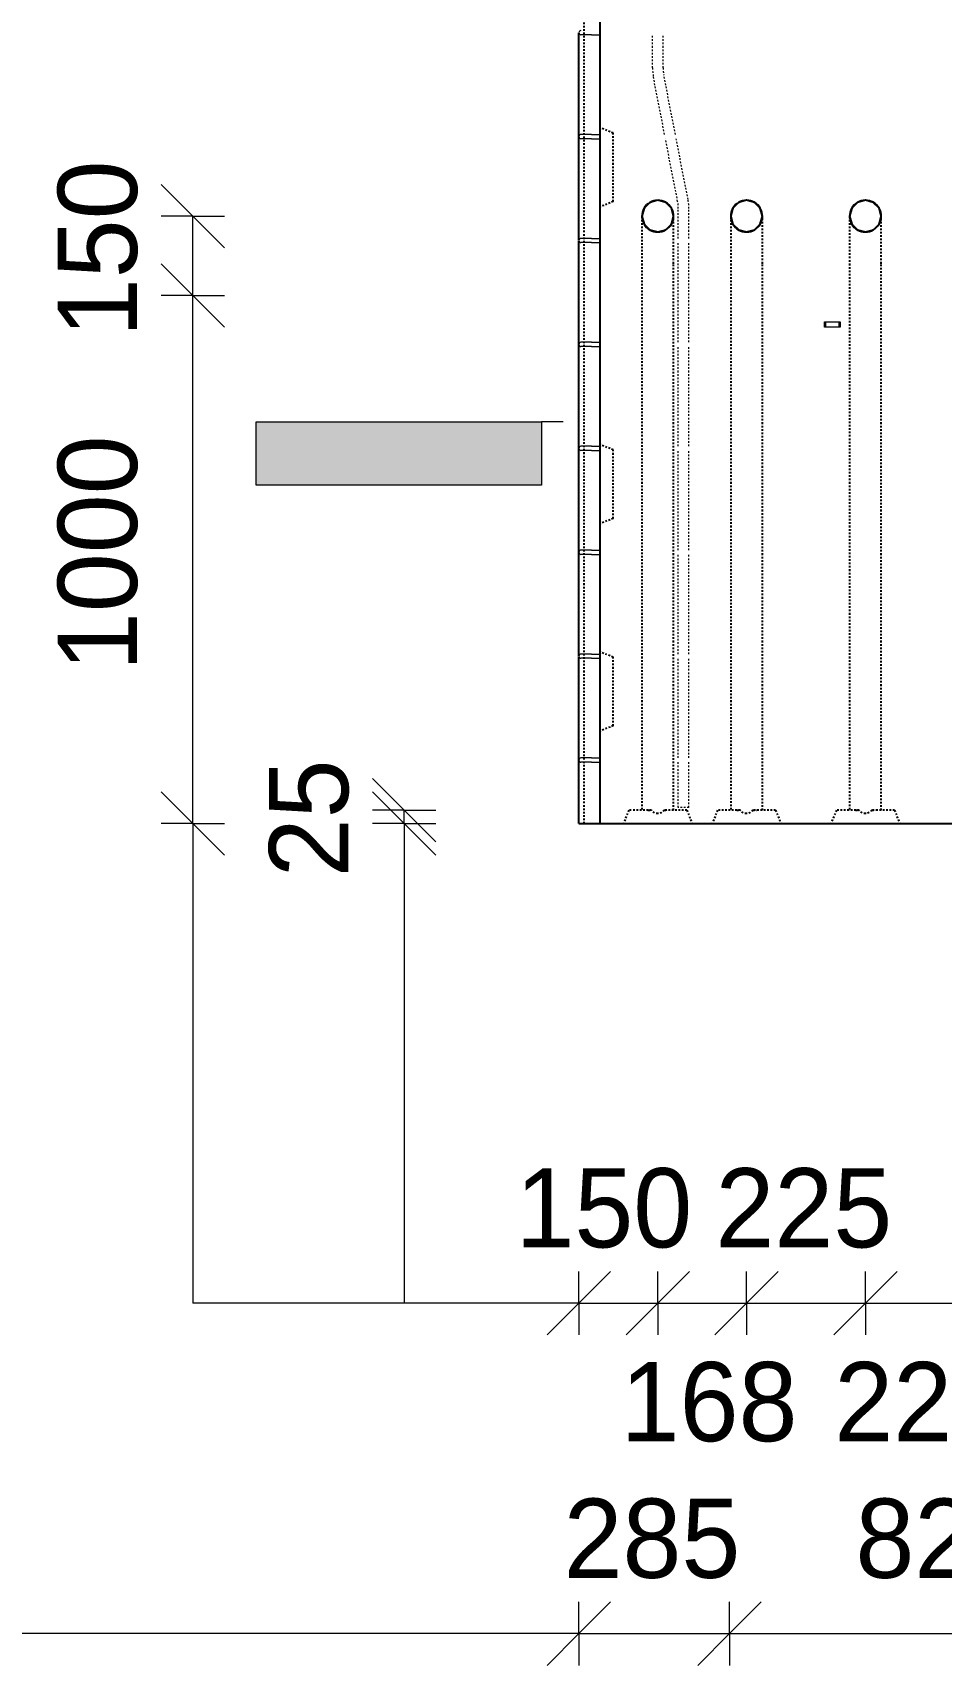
# Model space of a CAD drawing. Header units: millimetres. Extents: x -12535 to 7900, y -3006 to 13189.
# Drawn here: x -6003 to -4283, y -2989 to 102 of the extents above; entities that cross this region are included whole.
import ezdxf

# ---------------------------------------------------------------- set-up
doc = ezdxf.new("R2010")
doc.units = ezdxf.units.MM
doc.linetypes.add('Dash', pattern=[6.36, 3.18, -3.18])
for name, color, linetype, lineweight in [('A-ANNO-DIMS', 211, 'Continuous', 9), ('A-ANNO-DIMS-60', 211, 'Continuous', 9), ('A-DETL-MBND', 5, 'Continuous', 18), ('A-DETL-THIN', 151, 'Continuous', 18), ('A-GENM', 13, 'Continuous', 18), ('A-WALL', 113, 'Continuous', 25), ('A-WALL-HDLN', 110, 'Dash', 25), ('G-ANNO-SYMB', 111, 'Continuous', 9), ('S-RBAR', 171, 'Continuous', 18)]:
    doc.layers.add(name, color=color, linetype=linetype, lineweight=lineweight)
doc.styles.add('Nirmala UI Semilight', font='NirmalaS.ttf', dxfattribs={"height": 150})
doc.dimstyles.new('Arrow_Filled_-_2_5_NI_UI', dxfattribs={"dimscale": 304.8, "dimtxt": 157.104592, "dimasz": 0.393701, "dimexe": 0.19685, "dimexo": 0.0625, "dimgap": 0.19685, "dimtad": 1, "dimdec": 4, "dimzin": 0, "dimdsep": 46, "dimtxsty": 'Nirmala UI Semilight', "dimblk1": 'OBLIQUE', "dimblk2": 'OBLIQUE', "dimsah": 1, "dimcen": 0.09, "dimazin": 0, "dimtfac": 1, "dimtdec": 4, "dimtix": 1, "dimtmove": 0, "dimatfit": 3, "dimfxl": 0.19685, "dimfxlon": 1, "dimtvp": 1, "dimtolj": 1, "dimtzin": 0, "dimarcsym": 2})
doc.dimstyles.new('Arrow_Filled_-_2_5_NI_UI_1', dxfattribs={"dimscale": 304.8, "dimtxt": 157.104592, "dimasz": 0.393701, "dimexe": 0.19685, "dimexo": 0.0625, "dimgap": 0.19685, "dimtad": 1, "dimdec": 4, "dimzin": 0, "dimdsep": 46, "dimtxsty": 'Nirmala UI Semilight', "dimblk1": 'OBLIQUE', "dimblk2": 'OBLIQUE', "dimsah": 1, "dimcen": 0.09, "dimazin": 0, "dimtfac": 1, "dimtdec": 4, "dimtix": 1, "dimtmove": 2, "dimatfit": 3, "dimfxl": 0.19685, "dimfxlon": 1, "dimtvp": 1, "dimtolj": 1, "dimtzin": 0, "dimarcsym": 2})

# ---------------------------------------------------------------- blocks, each defined once
blk = doc.blocks.new('RR spread anchor face based - RR-SA-2_5-150-1876458-Elevation Front')
at = {"layer": 'A-GENM'}
for p, q in [((-3233.8, 6759.9), (-3231.3, 6759.9)), ((-3233.8, 6749.9), (-3233.8, 6759.9)), ((-3231.3, 6749.9), (-3233.8, 6749.9)), ((-3231.3, 6759.9), (-3206.3, 6759.9)), ((-3231.3, 6749.9), (-3231.3, 6759.9)), ((-3206.3, 6749.9), (-3231.3, 6749.9)), ((-3206.3, 6759.9), (-3203.8, 6759.9)), ((-3206.3, 6749.9), (-3206.3, 6759.9)), ((-3203.8, 6749.9), (-3206.3, 6749.9)), ((-3203.8, 6759.9), (-3203.8, 6749.9))]:
    blk.add_line(p, q, dxfattribs=at)
blk = doc.blocks.new('Detail View - M_Section Tail - Filled Horizontal-14034-Elevation Front')
at = {"layer": 'G-ANNO-SYMB'}
blk.add_hatch(color=256, dxfattribs=at).paths.add_polyline_path([(-5039.6, -754.4), (-5039.6, -634.4), (-5579.6, -634.4), (-5579.6, -754.4)])
for p, q in [((-5579.6, -754.4), (-5579.6, -634.4)), ((-5579.6, -634.4), (-5039.6, -634.4)), ((-5039.6, -634.4), (-5039.6, -754.4)), ((-5039.6, -754.4), (-5579.6, -754.4))]:
    blk.add_line(p, q, dxfattribs=at)
blk = doc.blocks.new('DIMBLOCK53-Elevation Front')
at = {"layer": 'A-ANNO-DIMS-60'}
for p, q in [((-4968.8, -2303.4), (-4908.8, -2243.4)), ((-4968.8, -2303.4), (-4968.8, -2243.4)), ((-4819.3, -2303.4), (-4759.3, -2243.4)), ((-4819.3, -2303.4), (-4819.3, -2243.4)), ((-4968.8, -2303.4), (-5028.8, -2363.4)), ((-4968.8, -2303.4), (-4819.3, -2303.4)), ((-4968.8, -2303.4), (-4968.8, -2363.4)), ((-4819.3, -2303.4), (-4879.3, -2363.4)), ((-4819.3, -2303.4), (-4819.3, -2363.4))]:
    blk.add_line(p, q, dxfattribs=at)
at = {"layer": 'A-ANNO-DIMS-60', "color": 0, "insert": (-5088.8, -2047.7), "char_height": 150, "width": 370.196, "attachment_point": 1, "line_spacing_factor": 1.142579, "style": 'Nirmala UI Semilight'}
blk.add_mtext('150', dxfattribs=at)
blk = doc.blocks.new('_Oblique')
at = {"color": 0, "linetype": 'ByBlock', "lineweight": -2}
blk.add_line((-0.5, -0.5), (0.5, 0.5), dxfattribs=at)
blk = doc.blocks.new('DIMBLOCK54-Elevation Front')
at = {"layer": 'A-ANNO-DIMS-60'}
for p, q in [((-4819.3, -2303.4), (-4759.3, -2243.4)), ((-4819.3, -2303.4), (-4819.3, -2243.4)), ((-4651.3, -2303.4), (-4591.3, -2243.4)), ((-4651.3, -2303.4), (-4651.3, -2243.4)), ((-4819.3, -2303.4), (-4879.3, -2363.4)), ((-4819.3, -2303.4), (-4651.3, -2303.4)), ((-4819.3, -2303.4), (-4819.3, -2363.4)), ((-4651.3, -2303.4), (-4711.3, -2363.4)), ((-4651.3, -2303.4), (-4651.3, -2363.4))]:
    blk.add_line(p, q, dxfattribs=at)
at = {"layer": 'A-ANNO-DIMS-60', "color": 0, "insert": (-4889.6, -2414.7), "char_height": 150, "width": 370.196, "attachment_point": 1, "line_spacing_factor": 1.142579, "style": 'Nirmala UI Semilight'}
blk.add_mtext('168', dxfattribs=at)
blk = doc.blocks.new('DIMBLOCK55-Elevation Front')
at = {"layer": 'A-ANNO-DIMS-60'}
for p, q in [((-4651.3, -2303.4), (-4591.3, -2243.4)), ((-4651.3, -2303.4), (-4651.3, -2243.4)), ((-4426.3, -2303.4), (-4366.3, -2243.4)), ((-4426.3, -2303.4), (-4426.3, -2243.4)), ((-4651.3, -2303.4), (-4711.3, -2363.4)), ((-4651.3, -2303.4), (-4426.3, -2303.4)), ((-4651.3, -2303.4), (-4651.3, -2363.4)), ((-4426.3, -2303.4), (-4486.3, -2363.4)), ((-4426.3, -2303.4), (-4426.3, -2363.4))]:
    blk.add_line(p, q, dxfattribs=at)
at = {"layer": 'A-ANNO-DIMS-60', "color": 0, "insert": (-4710.2, -2047.7), "char_height": 150, "width": 411.328, "attachment_point": 1, "line_spacing_factor": 1.142579, "style": 'Nirmala UI Semilight'}
blk.add_mtext('225', dxfattribs=at)
blk = doc.blocks.new('DIMBLOCK56-Elevation Front')
at = {"layer": 'A-ANNO-DIMS-60'}
for p, q in [((-4426.3, -2303.4), (-4366.3, -2243.4)), ((-4426.3, -2303.4), (-4426.3, -2243.4)), ((-4201.3, -2303.4), (-4141.3, -2243.4)), ((-4201.3, -2303.4), (-4201.3, -2243.4)), ((-4426.3, -2303.4), (-4486.3, -2363.4)), ((-4426.3, -2303.4), (-4201.3, -2303.4)), ((-4426.3, -2303.4), (-4426.3, -2363.4)), ((-4201.3, -2303.4), (-4261.3, -2363.4)), ((-4201.3, -2303.4), (-4201.3, -2363.4))]:
    blk.add_line(p, q, dxfattribs=at)
at = {"layer": 'A-ANNO-DIMS-60', "color": 0, "insert": (-4485.2, -2414.7), "char_height": 150, "width": 411.328, "attachment_point": 1, "line_spacing_factor": 1.142579, "style": 'Nirmala UI Semilight'}
blk.add_mtext('225', dxfattribs=at)
blk = doc.blocks.new('DIMBLOCK64-Elevation Front')
at = {"layer": 'A-ANNO-DIMS-60'}
for p, q in [((-5699.6, -395), (-5759.6, -335)), ((-5699.6, -395), (-5759.6, -395)), ((-5699.6, -1395), (-5699.6, -395)), ((-5699.6, -395), (-5639.6, -455)), ((-5699.6, -395), (-5639.6, -395)), ((-5699.6, -1395), (-5759.6, -1335)), ((-5699.6, -1395), (-5759.6, -1395)), ((-5699.6, -1395), (-5639.6, -1455)), ((-5699.6, -1395), (-5639.6, -1395))]:
    blk.add_line(p, q, dxfattribs=at)
at = {"layer": 'A-ANNO-DIMS-60', "color": 0, "insert": (-5955.3, -1106.4), "char_height": 150, "width": 507.305, "attachment_point": 1, "rotation": 90, "line_spacing_factor": 1.142579, "style": 'Nirmala UI Semilight'}
blk.add_mtext('1000', dxfattribs=at)
blk = doc.blocks.new('DIMBLOCK65-Elevation Front')
at = {"layer": 'A-ANNO-DIMS-60'}
for p, q in [((-5699.6, -245), (-5759.6, -185)), ((-5699.6, -245), (-5759.6, -245)), ((-5699.6, -395), (-5699.6, -245)), ((-5699.6, -245), (-5639.6, -305)), ((-5699.6, -245), (-5639.6, -245)), ((-5699.6, -395), (-5759.6, -335)), ((-5699.6, -395), (-5759.6, -395)), ((-5699.6, -395), (-5639.6, -455)), ((-5699.6, -395), (-5639.6, -395))]:
    blk.add_line(p, q, dxfattribs=at)
at = {"layer": 'A-ANNO-DIMS-60', "color": 0, "insert": (-5955.3, -474.2), "char_height": 150, "width": 370.196, "attachment_point": 1, "rotation": 90, "line_spacing_factor": 1.142579, "style": 'Nirmala UI Semilight'}
blk.add_mtext('150', dxfattribs=at)
blk = doc.blocks.new('DIMBLOCK66-Elevation Front')
at = {"layer": 'A-ANNO-DIMS-60'}
for p, q in [((-5299.6, -1370), (-5359.6, -1310)), ((-5299.6, -1395), (-5359.6, -1335)), ((-5299.6, -1370), (-5359.6, -1370)), ((-5299.6, -1395), (-5299.6, -1370)), ((-5299.6, -1370), (-5239.6, -1430)), ((-5299.6, -1370), (-5239.6, -1370)), ((-5299.6, -1395), (-5359.6, -1395)), ((-5299.6, -1395), (-5239.6, -1455)), ((-5299.6, -1395), (-5239.6, -1395))]:
    blk.add_line(p, q, dxfattribs=at)
at = {"layer": 'A-ANNO-DIMS-60', "color": 0, "insert": (-5555.3, -1496.8), "char_height": 150, "width": 274.219, "attachment_point": 1, "rotation": 90, "line_spacing_factor": 1.142579, "style": 'Nirmala UI Semilight'}
blk.add_mtext('25', dxfattribs=at)
blk = doc.blocks.new('DIMBLOCK110-Elevation Front')
at = {"layer": 'A-ANNO-DIMS-60'}
for p, q in [((-4968.8, -2929.1), (-4908.8, -2869.1)), ((-4968.8, -2929.1), (-4968.8, -2869.1)), ((-4683.8, -2929.1), (-4623.8, -2869.1)), ((-4683.8, -2929.1), (-4683.8, -2869.1)), ((-4968.8, -2929.1), (-5028.8, -2989.1)), ((-4968.8, -2929.1), (-4683.8, -2929.1)), ((-4968.8, -2929.1), (-4968.8, -2989.1)), ((-4683.8, -2929.1), (-4743.8, -2989.1)), ((-4683.8, -2929.1), (-4683.8, -2989.1))]:
    blk.add_line(p, q, dxfattribs=at)
at = {"layer": 'A-ANNO-DIMS-60', "color": 0, "insert": (-4997.7, -2673.4), "char_height": 150, "width": 411.328, "attachment_point": 1, "line_spacing_factor": 1.142579, "style": 'Nirmala UI Semilight'}
blk.add_mtext('285', dxfattribs=at)
blk = doc.blocks.new('DIMBLOCK111-Elevation Front')
at = {"layer": 'A-ANNO-DIMS-60'}
for p, q in [((-4683.8, -2929.1), (-4623.8, -2869.1)), ((-4683.8, -2929.1), (-4683.8, -2869.1)), ((-3863.8, -2929.1), (-3803.8, -2869.1)), ((-3863.8, -2929.1), (-3863.8, -2869.1)), ((-4683.8, -2929.1), (-4743.8, -2989.1)), ((-4683.8, -2929.1), (-3863.8, -2929.1)), ((-4683.8, -2929.1), (-4683.8, -2989.1)), ((-3863.8, -2929.1), (-3923.8, -2989.1)), ((-3863.8, -2929.1), (-3863.8, -2989.1))]:
    blk.add_line(p, q, dxfattribs=at)
at = {"layer": 'A-ANNO-DIMS-60', "color": 0, "insert": (-4445.2, -2673.4), "char_height": 150, "width": 411.328, "attachment_point": 1, "line_spacing_factor": 1.142579, "style": 'Nirmala UI Semilight'}
blk.add_mtext('820', dxfattribs=at)

msp = doc.modelspace()

# ---------------------------------------------------------------- linework, layer by layer
at = {"layer": 'A-DETL-MBND'}
msp.add_line((-4968.80383, -2929.08601), (-9296.77252, -2929.08601), dxfattribs=at)
at = {"layer": 'A-DETL-THIN'}
for p, q in [((-5699.57807, -1395), (-5699.57807, -2303.37461)), ((-5299.57807, -1395), (-5299.57807, -2303.37461)), ((-4968.80383, -2303.37461), (-5699.57807, -2303.37461))]:
    msp.add_line(p, q, dxfattribs=at)
at = {"layer": 'A-WALL'}
for p, q in [((-4928.80383, 7040.00977), (-4928.80383, -1395)), ((-4968.80383, -93.95326), (-4968.80383, 102.06437)), ((-4968.80383, -290.73104), (-4968.80383, -94.71341)), ((-4968.80383, -487.50882), (-4968.80383, -291.49118)), ((-4968.80383, -684.28659), (-4968.80383, -488.26896)), ((-4968.80383, -881.06437), (-4968.80383, -685.04674)), ((-4968.80383, -1077.84215), (-4968.80383, -881.82452)), ((-4968.80383, -1274.61993), (-4968.80383, -1078.60229)), ((-4968.80383, -1395), (-4968.80383, -1275.38007)), ((-4968.80383, -1395), (-2758.80383, -1395))]:
    msp.add_line(p, q, dxfattribs=at)
at = {"layer": 'A-WALL', "flags": 128}
for points in [[(-4819.30383, -215), (-4834.33834, -219.03919), (-4845.32436, -230.06909), (-4849.30383, -245)], [(-4789.30383, -245), (-4793.34302, -229.96549), (-4804.37292, -218.97947), (-4819.30383, -215)], [(-4651.30383, -215), (-4666.33834, -219.03919), (-4677.32436, -230.06909), (-4681.30383, -245)], [(-4621.30383, -245), (-4625.34302, -229.96549), (-4636.37292, -218.97947), (-4651.30383, -215)], [(-4426.30383, -215), (-4441.33834, -219.03919), (-4452.32436, -230.06909), (-4456.30383, -245)], [(-4396.30383, -245), (-4400.34302, -229.96549), (-4411.37292, -218.97947), (-4426.30383, -215)], [(-4849.30383, -245), (-4845.26464, -260.03451), (-4834.23474, -271.02053), (-4819.30383, -275)], [(-4819.30383, -275), (-4804.26932, -270.96081), (-4793.2833, -259.93091), (-4789.30383, -245)], [(-4789.30383, -250.72272), (-4789.30383, -245.13838), (-4789.30383, -245)], [(-4681.30383, -245), (-4677.26464, -260.03451), (-4666.23474, -271.02053), (-4651.30383, -275)], [(-4651.30383, -275), (-4636.26932, -270.96081), (-4625.2833, -259.93091), (-4621.30383, -245)], [(-4621.30383, -250.72272), (-4621.30383, -245.13838), (-4621.30383, -245)], [(-4456.30383, -245), (-4452.26464, -260.03451), (-4441.23474, -271.02053), (-4426.30383, -275)], [(-4426.30383, -275), (-4411.26932, -270.96081), (-4400.2833, -259.93091), (-4396.30383, -245)], [(-4396.30383, -250.72272), (-4396.30383, -245.13838), (-4396.30383, -245)]]:
    msp.add_lwpolyline(points, dxfattribs=at)
at = {"layer": 'A-WALL'}
for centre, start, end in [((-4819.30383, -245), 90.72252687, 119.42229601), ((-4819.30383, -245), 61.01869337, 89.26639009), ((-4651.30383, -245), 90.72252687, 119.42229601), ((-4651.30383, -245), 61.01869337, 89.26639009), ((-4426.30383, -245), 90.72252687, 119.42229601), ((-4426.30383, -245), 61.01869337, 89.26639009), ((-4819.30383, -245), 150.6727618, 179.61937532), ((-4819.30383, -245), 180.42457698, 209.72326815), ((-4819.30383, -245), 120.83030229, 149.6053058), ((-4819.30383, -245), 30.83105155, 59.6045335), ((-4819.30383, -245), 0.3777518, 29.77056829), ((-4819.30383, -245), 330.71898335, 359.57221129), ((-4651.30383, -245), 150.6727618, 179.61937532), ((-4651.30383, -245), 180.42457698, 209.72326815), ((-4651.30383, -245), 120.83030229, 149.6053058), ((-4651.30383, -245), 30.83105155, 59.6045335), ((-4651.30383, -245), 0.3777518, 29.77056829), ((-4651.30383, -245), 330.71898335, 359.57221129), ((-4426.30383, -245), 150.6727618, 179.61937532), ((-4426.30383, -245), 180.42457698, 209.72326815), ((-4426.30383, -245), 120.83030229, 149.6053058), ((-4426.30383, -245), 30.83105155, 59.6045335), ((-4426.30383, -245), 0.3777518, 29.77056829), ((-4426.30383, -245), 330.71898335, 359.57221129), ((-4819.30383, -245), 210.81300667, 239.62313313), ((-4819.30383, -245), 241.01713814, 269.26797703), ((-4819.30383, -245), 270.72093746, 299.42390155), ((-4819.30383, -245), 300.81202935, 329.6241405), ((-4651.30383, -245), 210.81300667, 239.62313313), ((-4651.30383, -245), 241.01713814, 269.26797703), ((-4651.30383, -245), 270.72093746, 299.42390155), ((-4651.30383, -245), 300.81202935, 329.6241405), ((-4426.30383, -245), 210.81300667, 239.62313313), ((-4426.30383, -245), 241.01713814, 269.26797703), ((-4426.30383, -245), 270.72093746, 299.42390155), ((-4426.30383, -245), 300.81202935, 329.6241405)]:
    msp.add_arc(centre, 30, start, end, dxfattribs=at)
at = {"layer": 'A-WALL-HDLN'}
for p, q in [((-4958.80125, -1395), (-4958.80125, 3400)), ((-4903.80383, -87.5), (-4928.80383, -77.5)), ((-4903.80383, -217.5), (-4903.80383, -87.5)), ((-4903.80383, -217.5), (-4928.80383, -227.5)), ((-4849.30383, -335), (-4849.30383, -1370)), ((-4789.30383, -1370), (-4789.30383, -335)), ((-4681.30383, -335), (-4681.30383, -1370)), ((-4621.30383, -1370), (-4621.30383, -335)), ((-4456.30383, -335), (-4456.30383, -1370)), ((-4396.30383, -1370), (-4396.30383, -335)), ((-4903.80383, -687.5), (-4928.80383, -677.5)), ((-4903.80383, -817.5), (-4903.80383, -687.5)), ((-4903.80383, -817.5), (-4928.80383, -827.5)), ((-4903.80383, -1080), (-4928.80383, -1070)), ((-4903.80383, -1210), (-4903.80383, -1080)), ((-4903.80383, -1210), (-4928.80383, -1220)), ((-4874.30383, -1370), (-4884.30383, -1395)), ((-4831.29341, -1370), (-4874.30383, -1370)), ((-4837.90611, -1370), (-4831.29341, -1370)), ((-4807.31425, -1370), (-4800.70155, -1370)), ((-4764.30383, -1370), (-4807.31425, -1370)), ((-4764.30383, -1370), (-4754.30383, -1395)), ((-4706.30383, -1370), (-4716.30383, -1395)), ((-4663.29341, -1370), (-4706.30383, -1370)), ((-4669.90611, -1370), (-4663.29341, -1370)), ((-4639.31425, -1370), (-4632.70155, -1370)), ((-4596.30383, -1370), (-4639.31425, -1370)), ((-4596.30383, -1370), (-4586.30383, -1395)), ((-4481.30383, -1370), (-4491.30383, -1395)), ((-4438.29341, -1370), (-4481.30383, -1370)), ((-4444.90611, -1370), (-4438.29341, -1370)), ((-4414.31425, -1370), (-4407.70155, -1370)), ((-4371.30383, -1370), (-4414.31425, -1370)), ((-4371.30383, -1370), (-4361.30383, -1395))]:
    msp.add_line(p, q, dxfattribs=at)
at = {"layer": 'A-WALL-HDLN', "flags": 128}
for points in [[(-4849.30383, -245.38007), (-4849.30383, -249.10169), (-4849.30383, -261.03291), (-4849.30383, -279.70613), (-4849.30383, -303.41931), (-4849.30383, -330.01104), (-4849.30383, -335)], [(-4681.30383, -245.38007), (-4681.30383, -249.10169), (-4681.30383, -261.03291), (-4681.30383, -279.70613), (-4681.30383, -303.41931), (-4681.30383, -330.01104), (-4681.30383, -335)], [(-4456.30383, -245.38007), (-4456.30383, -249.10169), (-4456.30383, -261.03291), (-4456.30383, -279.70613), (-4456.30383, -303.41931), (-4456.30383, -330.01104), (-4456.30383, -335)], [(-4789.30383, -335), (-4789.30383, -308.13961), (-4789.30383, -283.7275), (-4789.30383, -263.98882), (-4789.30383, -250.72272)], [(-4621.30383, -335), (-4621.30383, -308.13961), (-4621.30383, -283.7275), (-4621.30383, -263.98882), (-4621.30383, -250.72272)], [(-4396.30383, -335), (-4396.30383, -308.13961), (-4396.30383, -283.7275), (-4396.30383, -263.98882), (-4396.30383, -250.72272)], [(-4819.30383, -1376.25), (-4822.38194, -1375.85417), (-4825.42755, -1374.67088), (-4828.40853, -1372.71259), (-4831.29341, -1370)], [(-4807.31425, -1370), (-4810.19913, -1372.71259), (-4813.18011, -1374.67088), (-4816.22572, -1375.85417), (-4819.30383, -1376.25)], [(-4651.30383, -1376.25), (-4654.38194, -1375.85417), (-4657.42755, -1374.67088), (-4660.40853, -1372.71259), (-4663.29341, -1370)], [(-4639.31425, -1370), (-4642.19913, -1372.71259), (-4645.18011, -1374.67088), (-4648.22572, -1375.85417), (-4651.30383, -1376.25)], [(-4426.30383, -1376.25), (-4429.38194, -1375.85417), (-4432.42755, -1374.67088), (-4435.40853, -1372.71259), (-4438.29341, -1370)], [(-4414.31425, -1370), (-4417.19913, -1372.71259), (-4420.18011, -1374.67088), (-4423.22572, -1375.85417), (-4426.30383, -1376.25)]]:
    msp.add_lwpolyline(points, dxfattribs=at)
at = {"layer": 'G-ANNO-SYMB'}
msp.add_line((-4998.46287, -634.404), (-5039.55402, -634.404), dxfattribs=at)
at = {"layer": 'S-RBAR'}
for p, q in [((-4944.80383, 98.44444), (-4964.80383, 98.44444)), ((-4944.80383, 98.44444), (-4928.80383, 98.44444)), ((-4944.80383, -90.33333), (-4964.80383, -90.33333)), ((-4944.80383, -90.33333), (-4928.80383, -90.33333)), ((-4944.80383, -98.33333), (-4964.80383, -98.33333)), ((-4944.80383, -98.33333), (-4928.80383, -98.33333)), ((-4944.80383, -287.11111), (-4964.80383, -287.11111)), ((-4944.80383, -295.11111), (-4964.80383, -295.11111)), ((-4944.80383, -287.11111), (-4928.80383, -287.11111)), ((-4944.80383, -295.11111), (-4928.80383, -295.11111)), ((-4944.80383, -483.88889), (-4964.80383, -483.88889)), ((-4944.80383, -491.88889), (-4964.80383, -491.88889)), ((-4944.80383, -483.88889), (-4928.80383, -483.88889)), ((-4944.80383, -491.88889), (-4928.80383, -491.88889)), ((-4944.80383, -680.66667), (-4964.80383, -680.66667)), ((-4944.80383, -688.66667), (-4964.80383, -688.66667)), ((-4944.80383, -680.66667), (-4928.80383, -680.66667)), ((-4944.80383, -688.66667), (-4928.80383, -688.66667)), ((-4944.80383, -877.44444), (-4964.80383, -877.44444)), ((-4944.80383, -885.44444), (-4964.80383, -885.44444)), ((-4944.80383, -877.44444), (-4928.80383, -877.44444)), ((-4944.80383, -885.44444), (-4928.80383, -885.44444)), ((-4944.80383, -1074.22222), (-4964.80383, -1074.22222)), ((-4944.80383, -1074.22222), (-4928.80383, -1074.22222)), ((-4944.80383, -1082.22222), (-4964.80383, -1082.22222)), ((-4944.80383, -1082.22222), (-4928.80383, -1082.22222)), ((-4944.80383, -1271), (-4964.80383, -1271)), ((-4944.80383, -1279), (-4964.80383, -1279)), ((-4944.80383, -1271), (-4928.80383, -1271)), ((-4944.80383, -1279), (-4928.80383, -1279))]:
    msp.add_line(p, q, dxfattribs=at)
at = {"layer": 'S-RBAR', "linetype": 'Dash'}
for p, q in [((-4829.30383, 35.85395), (-4829.30383, 98.44444)), ((-4809.30383, 35.85395), (-4809.30383, 98.44444)), ((-4806.46001, -90.33333), (-4827.65028, 18.68114)), ((-4786.08568, -90.33333), (-4808.01773, 22.49732)), ((-4781.76931, -217.35595), (-4804.90497, -98.33333)), ((-4762.13677, -213.53977), (-4784.53063, -98.33333)), ((-4780.48322, -287.11111), (-4780.48322, -230.71258)), ((-4760.48322, -287.11111), (-4760.48322, -230.71258)), ((-4780.48322, -483.88889), (-4780.48322, -295.11111)), ((-4760.48322, -483.88889), (-4760.48322, -295.11111)), ((-4780.48322, -680.66667), (-4780.48322, -491.88889)), ((-4760.48322, -680.66667), (-4760.48322, -491.88889)), ((-4780.48322, -877.44444), (-4780.48322, -688.66667)), ((-4760.48322, -877.44444), (-4760.48322, -688.66667)), ((-4780.48322, -1074.22222), (-4780.48322, -885.44444)), ((-4760.48322, -1074.22222), (-4760.48322, -885.44444)), ((-4780.48322, -1271), (-4780.48322, -1082.22222)), ((-4760.48322, -1271), (-4760.48322, -1082.22222)), ((-4780.48322, -1365), (-4780.48322, -1279)), ((-4760.48322, -1365), (-4760.48322, -1279)), ((-4760.48322, -1365), (-4780.48322, -1365))]:
    msp.add_line(p, q, dxfattribs=at)
at = {"layer": 'S-RBAR'}
for centre in [(-4964.80383, 102.44444), (-4964.80383, -94.33333), (-4964.80383, -291.11111), (-4964.80383, -487.88889), (-4964.80383, -684.66667), (-4964.80383, -881.44444), (-4964.80383, -1078.22222), (-4964.80383, -1275)]:
    msp.add_arc(centre, 4, 90, 270, dxfattribs=at)
at = {"layer": 'S-RBAR', "linetype": 'Dash'}
for centre, radius, start, end in [((-4739.30383, 35.85395), 90, 180, 191), ((-4739.30383, 35.85395), 70, 180, 191), ((-4850.48322, -230.71258), 90, 0, 11), ((-4850.48322, -230.71258), 70, 360, 11)]:
    msp.add_arc(centre, radius, start, end, dxfattribs=at)

# ---------------------------------------------------------------- block references
at = {"layer": 'A-GENM'}
msp.add_blockref('RR spread anchor face based - RR-SA-2_5-150-1876458-Elevation Front', (-1270, -7205), dxfattribs=at)
at = {"layer": 'G-ANNO-SYMB'}
msp.add_blockref('Detail View - M_Section Tail - Filled Horizontal-14034-Elevation Front', (0, 0), dxfattribs=at)

# ---------------------------------------------------------------- dimensions: what is measured, and where the dimension line sits
at = {"layer": 'A-ANNO-DIMS'}
for base, p1, p2, override, picture, middle in [((-5699.57807, -245), (-5639.57807, -395), (-5639.57807, -245), {"dimpost": '<>', "dimfxl": 150}, 'DIMBLOCK65-Elevation Front', (-5837.50694, -320)), ((-5699.57807, -395), (-5639.57807, -1395), (-5639.57807, -395), {"dimpost": '<>', "dimfxl": 1000}, 'DIMBLOCK64-Elevation Front', (-5837.50694, -895)), ((-5299.57807, -1370), (-5239.57807, -1395), (-5239.57807, -1370), {"dimpost": '<>', "dimfxl": 25}, 'DIMBLOCK66-Elevation Front', (-5437.08853, -1382.5))]:
    dim = msp.add_linear_dim(base=base, p1=p1, p2=p2, angle=90, dimstyle='Arrow_Filled_-_2_5_NI_UI', override=override, dxfattribs=at)
    dim.commit()
    dim.dimension.update_dxf_attribs({"geometry": picture, "text_midpoint": middle})
for base, p1, p2, override, picture, middle in [((-4819.30383, -2303.37461), (-4968.80383, -2243.37461), (-4819.30383, -2243.37461), {"dimpost": '<>', "dimfxl": 149.5}, 'DIMBLOCK53-Elevation Front', (-4903.73423, -2147.67145)), ((-4651.30383, -2303.37461), (-4819.30383, -2243.37461), (-4651.30383, -2243.37461), {"dimpost": '<>', "dimfxl": 168}, 'DIMBLOCK54-Elevation Front', (-4704.4542, -2514.66189)), ((-4201.30383, -2303.37461), (-4426.30383, -2243.37461), (-4201.30383, -2243.37461), {"dimpost": '<>', "dimfxl": 225}, 'DIMBLOCK56-Elevation Front', (-4279.52646, -2514.66189))]:
    dim = msp.add_linear_dim(base=base, p1=p1, p2=p2, dimstyle='Arrow_Filled_-_2_5_NI_UI_1', override=override, dxfattribs=at)
    dim.commit()
    dim.dimension.update_dxf_attribs({"geometry": picture, "text_midpoint": middle, "dimtype": 160})
for base, p1, p2, override, picture, middle in [((-4426.30383, -2303.37461), (-4651.30383, -2243.37461), (-4426.30383, -2243.37461), {"dimpost": '<>', "dimfxl": 225}, 'DIMBLOCK55-Elevation Front', (-4538.80383, -2165.86414)), ((-4683.80383, -2929.08601), (-4968.80383, -2869.08601), (-4683.80383, -2869.08601), {"dimpost": '<>', "dimfxl": 285}, 'DIMBLOCK110-Elevation Front', (-4826.30383, -2791.57555)), ((-3863.80383, -2929.08601), (-4683.80383, -2869.08601), (-3863.80383, -2869.08601), {"dimpost": '<>', "dimfxl": 820}, 'DIMBLOCK111-Elevation Front', (-4273.80383, -2791.57555))]:
    dim = msp.add_linear_dim(base=base, p1=p1, p2=p2, dimstyle='Arrow_Filled_-_2_5_NI_UI', override=override, dxfattribs=at)
    dim.commit()
    dim.dimension.update_dxf_attribs({"geometry": picture, "text_midpoint": middle})

doc.saveas('drawing.dxf')
